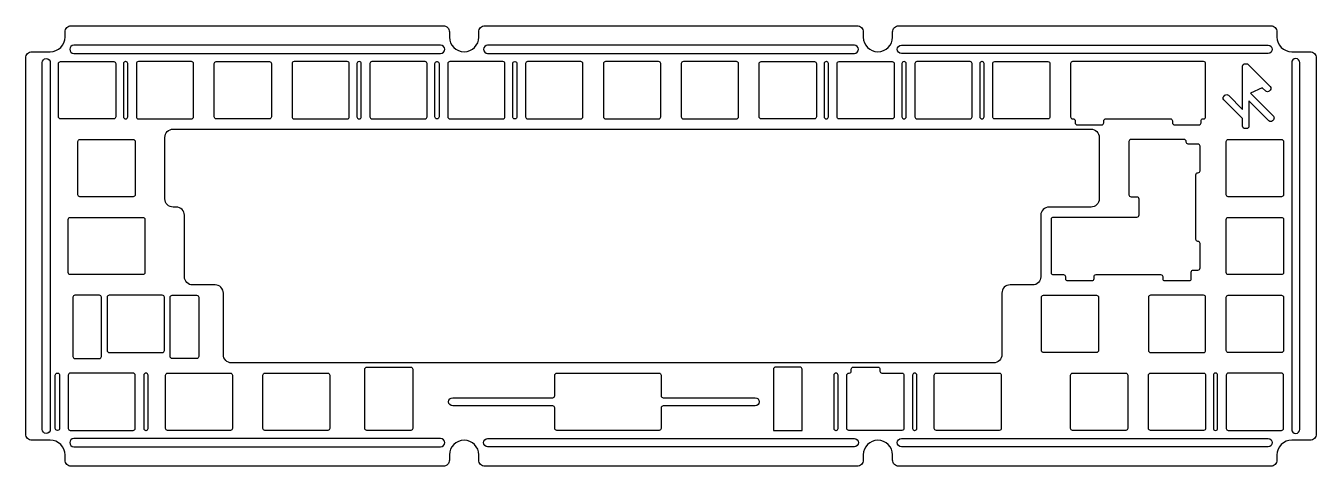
# Model space of a CAD drawing. Header units: millimetres. Extents: x -5 to 310, y -6 to 102.
import ezdxf

# ---------------------------------------------------------------- set-up
doc = ezdxf.new("R2010")
doc.units = ezdxf.units.MM
doc.layers.get('0').update_dxf_attribs({"linetype": 'CONTINUOUS'})

msp = doc.modelspace()

# ---------------------------------------------------------------- linework, layer by layer
for p, q in [((30.67, 76.29), (255.27, 76.29)), ((28.67, 59.24), (28.67, 74.29)), ((257.27, 74.29), (257.27, 59.24)), ((31.43, 57.24), (30.67, 57.24)), ((255.27, 57.24), (244.98, 57.24)), ((33.43, 40.19), (33.43, 55.24)), ((242.98, 55.24), (242.98, 40.19)), ((40.96, 38.19), (35.43, 38.19)), ((240.98, 38.19), (235.46, 38.19)), ((42.96, 21.14), (42.96, 36.19)), ((233.46, 36.19), (233.46, 21.14)), ((231.46, 19.14), (44.96, 19.14))]:
    msp.add_line(p, q)
for points in [[(0.62, 0.22), (-3.88, 0.22, -0.414214), (-5.38, 1.72), (-5.38, 93.72, -0.414214), (-3.88, 95.22), (0.62, 95.22, 0.414214), (4.22, 98.82), (4.22, 100.07, -0.414214), (5.72, 101.57), (96.77, 101.57, -0.414214), (98.27, 100.07), (98.27, 98.82, 1), (105.47, 98.82), (105.47, 100.07, -0.414214), (106.97, 101.57), (198.02, 101.57, -0.414214), (199.52, 100.07), (199.52, 98.82, 1), (206.72, 98.82), (206.72, 100.07, -0.414214), (208.22, 101.57), (299.27, 101.57, -0.414214), (300.77, 100.07), (300.77, 98.82, 0.414214), (304.37, 95.22), (308.87, 95.22, -0.414214), (310.37, 93.72), (310.37, 1.72, -0.414214), (308.87, 0.22), (304.37, 0.22, 0.414214), (300.77, -3.38), (300.77, -4.63, -0.414214), (299.27, -6.13), (208.22, -6.13, -0.414214), (206.72, -4.63), (206.72, -3.38, 1), (199.52, -3.38), (199.52, -4.63, -0.414214), (198.02, -6.13), (106.97, -6.13, -0.414214), (105.47, -4.63), (105.47, -3.38, 1), (98.27, -3.38), (98.27, -4.63, -0.414214), (96.77, -6.13), (5.72, -6.13, -0.414214), (4.22, -4.63), (4.22, -3.38, 0.414214)], [(96.12, 96.82), (6.37, 96.82, 1), (6.37, 94.82), (96.12, 94.82, 1)], [(107.62, 94.82), (197.37, 94.82, 1), (197.37, 96.82), (107.62, 96.82, 1)], [(208.87, 94.82, -1), (208.87, 96.82), (298.62, 96.82, -1), (298.62, 94.82)], [(-1.38, 92.57, -1), (0.62, 92.57), (0.62, 2.87, -1), (-1.38, 2.87)], [(3.12, 78.82, -0.414214), (2.62, 79.32), (2.62, 92.32, -0.414214), (3.12, 92.82), (16.12, 92.82, -0.414214), (16.62, 92.32), (16.62, 79.32, -0.414214), (16.12, 78.82)], [(19.01, 78.82), (19.06, 78.82, 0.414214), (19.56, 79.32), (19.56, 92.32, 0.414214), (19.06, 92.82), (19.01, 92.82, 0.414214), (18.51, 92.32), (18.51, 79.32, 0.414214)], [(35.67, 79.32), (35.67, 92.32, 0.414214), (35.17, 92.82), (22.17, 92.82, 0.414214), (21.67, 92.32), (21.67, 79.32, 0.414214), (22.17, 78.82), (35.17, 78.82, 0.414214)], [(54.72, 79.32, -0.414214), (54.22, 78.82), (41.22, 78.82, -0.414214), (40.72, 79.32), (40.72, 92.32, -0.414214), (41.22, 92.82), (54.22, 92.82, -0.414214), (54.72, 92.32)], [(60.27, 78.82), (73.27, 78.82, 0.414214), (73.77, 79.32), (73.77, 92.32, 0.414214), (73.27, 92.82), (60.27, 92.82, 0.414214), (59.77, 92.32), (59.77, 79.32, 0.414214)], [(75.66, 92.32), (75.66, 79.32, 0.414214), (76.16, 78.82), (76.21, 78.82, 0.414214), (76.71, 79.32), (76.71, 92.32, 0.414214), (76.21, 92.82), (76.16, 92.82, 0.414214)], [(79.32, 78.82), (92.32, 78.82, 0.414214), (92.82, 79.32), (92.82, 92.32, 0.414214), (92.32, 92.82), (79.32, 92.82, 0.414214), (78.82, 92.32), (78.82, 79.32, 0.414214)], [(95.26, 92.82, -0.414214), (95.76, 92.32), (95.76, 79.32, -0.414214), (95.26, 78.82), (95.21, 78.82, -0.414214), (94.71, 79.32), (94.71, 92.32, -0.414214), (95.21, 92.82)], [(97.87, 92.32), (97.87, 79.32, 0.414214), (98.37, 78.82), (111.37, 78.82, 0.414214), (111.87, 79.32), (111.87, 92.32, 0.414214), (111.37, 92.82), (98.37, 92.82, 0.414214)], [(114.81, 79.32, -0.414214), (114.31, 78.82), (114.26, 78.82, -0.414214), (113.76, 79.32), (113.76, 92.32, -0.414214), (114.26, 92.82), (114.31, 92.82, -0.414214), (114.81, 92.32)], [(130.92, 79.32), (130.92, 92.32, 0.414214), (130.42, 92.82), (117.42, 92.82, 0.414214), (116.92, 92.32), (116.92, 79.32, 0.414214), (117.42, 78.82), (130.42, 78.82, 0.414214)], [(149.97, 79.32), (149.97, 92.32, 0.414214), (149.47, 92.82), (136.47, 92.82, 0.414214), (135.97, 92.32), (135.97, 79.32, 0.414214), (136.47, 78.82), (149.47, 78.82, 0.414214)], [(155.52, 78.82), (168.52, 78.82, 0.414214), (169.02, 79.32), (169.02, 92.32, 0.414214), (168.52, 92.82), (155.52, 92.82, 0.414214), (155.02, 92.32), (155.02, 79.32, 0.414214)], [(174.57, 78.82, -0.414214), (174.07, 79.32), (174.07, 92.32, -0.414214), (174.57, 92.82), (187.57, 92.82, -0.414214), (188.07, 92.32), (188.07, 79.32, -0.414214), (187.57, 78.82)], [(191.01, 79.32), (191.01, 92.32, 0.414214), (190.51, 92.82), (190.46, 92.82, 0.414214), (189.96, 92.32), (189.96, 79.32, 0.414214), (190.46, 78.82), (190.51, 78.82, 0.414214)], [(206.62, 92.82, -0.414214), (207.12, 92.32), (207.12, 79.32, -0.414214), (206.62, 78.82), (193.62, 78.82, -0.414214), (193.12, 79.32), (193.12, 92.32, -0.414214), (193.62, 92.82)], [(209.56, 92.82), (209.51, 92.82, 0.414214), (209.01, 92.32), (209.01, 79.32, 0.414214), (209.51, 78.82), (209.56, 78.82, 0.414214), (210.06, 79.32), (210.06, 92.32, 0.414214)], [(212.67, 78.82), (225.67, 78.82, 0.414214), (226.17, 79.32), (226.17, 92.32, 0.414214), (225.67, 92.82), (212.67, 92.82, 0.414214), (212.17, 92.32), (212.17, 79.32, 0.414214)], [(229.11, 79.32), (229.11, 92.32, 0.414214), (228.61, 92.82), (228.56, 92.82, 0.414214), (228.06, 92.32), (228.06, 79.32, 0.414214), (228.56, 78.82), (228.61, 78.82, 0.414214)], [(231.22, 92.32, -0.414214), (231.72, 92.82), (244.72, 92.82, -0.414214), (245.22, 92.32), (245.22, 79.32, -0.414214), (244.72, 78.82), (231.72, 78.82, -0.414214), (231.22, 79.32)], [(282.19, 92.82), (282.19, 92.82), (275.19, 92.82), (275.19, 92.82), (258.39, 92.82), (258.39, 92.82), (251.39, 92.82), (251.39, 92.82), (250.77, 92.82, 0.414214), (250.27, 92.32), (250.27, 79.32, 0.414214), (250.77, 78.82), (250.89, 78.82, -0.414214), (251.39, 78.32), (251.39, 77.85, 0.414214), (251.89, 77.35), (257.89, 77.35, 0.414214), (258.39, 77.85), (258.39, 78.32, -0.414214), (258.89, 78.82), (274.69, 78.82, -0.414214), (275.19, 78.32), (275.19, 77.85, 0.414214), (275.69, 77.35), (281.69, 77.35, 0.414214), (282.19, 77.85), (282.19, 78.32, -0.414214), (282.69, 78.82), (282.82, 78.82, 0.414214), (283.32, 79.32), (283.32, 92.32, 0.414214), (282.82, 92.82)], [(288.04, 84.59, -0.414214), (288.89, 84.59), (292.36, 81.12), (292.36, 91.68, -0.414214), (292.96, 92.28), (293.32, 92.28, -0.198912), (293.74, 92.1), (299.13, 86.71, -0.414214), (299.13, 85.87), (298.87, 85.61, -0.414214), (298.02, 85.61), (297.19, 86.44), (294.28, 85.08), (299.91, 79.45, -0.414214), (299.91, 78.6), (299.64, 78.33, -0.414214), (298.79, 78.33), (293.9, 83.22), (293.9, 77.03, -0.414214), (293.3, 76.43), (292.96, 76.43, -0.414214), (292.36, 77.03), (292.36, 78.88), (287.77, 83.48, -0.414214), (287.77, 84.32)], [(304.37, 92.57), (304.37, 2.87, 1), (306.37, 2.87), (306.37, 92.57, 1)], [(7.88, 59.77, -0.414214), (7.38, 60.27), (7.38, 73.27, -0.414214), (7.88, 73.77), (20.88, 73.77, -0.414214), (21.38, 73.27), (21.38, 60.27, -0.414214), (20.88, 59.77)], [(248.51, 40.72, -0.414214), (249.01, 40.22), (249.01, 39.75, 0.414214), (249.51, 39.25), (255.51, 39.25, 0.414214), (256.01, 39.75), (256.01, 40.22, -0.414214), (256.51, 40.72), (272.31, 40.72, -0.414214), (272.81, 40.22), (272.81, 39.75, 0.414214), (273.31, 39.25), (279.31, 39.25, 0.414214), (279.81, 39.75), (279.81, 41.34, -0.414214), (280.31, 41.84), (281.44, 41.84, 0.414214), (281.94, 42.34), (281.94, 48.34, 0.414214), (281.44, 48.84, -0.414214), (280.94, 49.34), (280.94, 65.14, -0.414214), (281.44, 65.64, 0.414214), (281.94, 66.14), (281.94, 72.14, 0.414214), (281.44, 72.64), (279.06, 72.64, -0.414214), (278.56, 73.14), (278.56, 73.27, 0.414214), (278.06, 73.77), (265.06, 73.77, 0.414214), (264.56, 73.27), (264.56, 60.27, 0.414214), (265.06, 59.77), (266.44, 59.77, -0.414214), (266.94, 59.27), (266.94, 55.22, -0.414214), (266.44, 54.72), (246.01, 54.72, 0.414214), (245.51, 54.22), (245.51, 41.22, 0.414214), (246.01, 40.72)], [(301.87, 73.77, -0.414214), (302.37, 73.27), (302.37, 60.27, -0.414214), (301.87, 59.77), (288.87, 59.77, -0.414214), (288.37, 60.27), (288.37, 73.27, -0.414214), (288.87, 73.77)], [(5.5, 40.72, -0.414214), (5, 41.22), (5, 54.22, -0.414214), (5.5, 54.72), (23.26, 54.72, -0.414214), (23.76, 54.22), (23.76, 41.22, -0.414214), (23.26, 40.72)], [(302.37, 41.22, -0.414214), (301.87, 40.72), (288.87, 40.72, -0.414214), (288.37, 41.22), (288.37, 54.22, -0.414214), (288.87, 54.72), (301.87, 54.72, -0.414214), (302.37, 54.22)], [(6.13, 35.17), (6.13, 20.7, 0.414214), (6.63, 20.2), (12.62, 20.2, 0.414214), (13.12, 20.7), (13.12, 35.17, 0.414214), (12.62, 35.67), (6.63, 35.67, 0.414214)], [(28.02, 35.67), (15.03, 35.67, 0.414214), (14.53, 35.17), (14.53, 22.17, 0.414214), (15.03, 21.67), (28.02, 21.67, 0.414214), (28.52, 22.17), (28.52, 35.17, 0.414214)], [(36.92, 20.7, -0.414214), (36.42, 20.2), (30.43, 20.2, -0.414214), (29.93, 20.7), (29.93, 35.17, -0.414214), (30.43, 35.67), (36.42, 35.67, -0.414214), (36.92, 35.17)], [(256.62, 35.67, -0.414214), (257.12, 35.17), (257.12, 22.17, -0.414214), (256.62, 21.67), (243.63, 21.67, -0.414214), (243.13, 22.17), (243.13, 35.17, -0.414214), (243.63, 35.67)], [(283.32, 22.17), (283.32, 35.17, 0.414214), (282.82, 35.67), (269.82, 35.67, 0.414214), (269.32, 35.17), (269.32, 22.17, 0.414214), (269.82, 21.67), (282.82, 21.67, 0.414214)], [(302.37, 22.17, -0.414214), (301.87, 21.67), (288.87, 21.67, -0.414214), (288.37, 22.17), (288.37, 35.17, -0.414214), (288.87, 35.67), (301.87, 35.67, -0.414214), (302.37, 35.17)], [(2.34, 2.62, -0.414214), (1.84, 3.12), (1.84, 16.12, -0.414214), (2.34, 16.62), (2.39, 16.62, -0.414214), (2.89, 16.12), (2.89, 3.12, -0.414214), (2.39, 2.62)], [(20.88, 16.62), (5.5, 16.62, 0.414214), (5, 16.12), (5, 3.12, 0.414214), (5.5, 2.62), (20.88, 2.62, 0.414214), (21.38, 3.12), (21.38, 16.12, 0.414214)], [(24.54, 3.12), (24.54, 16.12, 0.414214), (24.04, 16.62), (23.99, 16.62, 0.414214), (23.49, 16.12), (23.49, 3.12, 0.414214), (23.99, 2.62), (24.04, 2.62, 0.414214)], [(28.81, 16.12, -0.414214), (29.31, 16.62), (44.69, 16.62, -0.414214), (45.19, 16.12), (45.19, 3.12, -0.414214), (44.69, 2.62), (29.31, 2.62, -0.414214), (28.81, 3.12)], [(52.63, 16.12, -0.414214), (53.13, 16.62), (68.51, 16.62, -0.414214), (69.01, 16.12), (69.01, 3.12, -0.414214), (68.51, 2.62), (53.13, 2.62, -0.414214), (52.63, 3.12)], [(78.06, 2.62, -0.414214), (77.56, 3.12), (77.56, 17.59, -0.414214), (78.06, 18.09), (88.8, 18.09, -0.414214), (89.3, 17.59), (89.3, 3.12, -0.414214), (88.8, 2.62)], [(173.08, 10.62, -1), (173.08, 8.62), (150.58, 8.62, 0.414214), (150.08, 8.12), (150.08, 3.12, -0.414214), (149.58, 2.62), (124.56, 2.62, -0.414214), (124.06, 3.12), (124.06, 8.12, 0.414214), (123.56, 8.62), (99.08, 8.62, -1), (99.08, 10.62), (123.56, 10.62, 0.414214), (124.06, 11.12), (124.06, 16.12, -0.414214), (124.56, 16.62), (149.58, 16.62, -0.414214), (150.08, 16.12), (150.08, 11.12, 0.414214), (150.58, 10.62)], [(177.56, 2.62), (184.56, 2.62), (184.56, 17.59, 0.414214), (184.06, 18.09), (178.06, 18.09, 0.414214), (177.56, 17.59)], [(193.39, 3.12), (193.39, 16.12, 0.414214), (192.89, 16.62), (192.84, 16.62, 0.414214), (192.34, 16.12), (192.34, 3.12, 0.414214), (192.84, 2.62), (192.89, 2.62, 0.414214)], [(196.62, 17.59, -0.414214), (197.12, 18.09), (203.12, 18.09, -0.414214), (203.62, 17.59), (203.62, 17.12, 0.414214), (204.12, 16.62), (209, 16.62, -0.414214), (209.5, 16.12), (209.5, 3.12, -0.414214), (209, 2.62), (196, 2.62, -0.414214), (195.5, 3.12), (195.5, 16.12, -0.414214), (196, 16.62), (196.12, 16.62, 0.414214), (196.62, 17.12)], [(212.16, 16.62), (212.11, 16.62, 0.414214), (211.61, 16.12), (211.61, 3.12, 0.414214), (212.11, 2.62), (212.16, 2.62, 0.414214), (212.66, 3.12), (212.66, 16.12, 0.414214)], [(233.31, 3.12, -0.414214), (232.81, 2.62), (217.43, 2.62, -0.414214), (216.93, 3.12), (216.93, 16.12, -0.414214), (217.43, 16.62), (232.81, 16.62, -0.414214), (233.31, 16.12)], [(264.27, 3.12, -0.414214), (263.77, 2.62), (250.77, 2.62, -0.414214), (250.27, 3.12), (250.27, 16.12, -0.414214), (250.77, 16.62), (263.77, 16.62, -0.414214), (264.27, 16.12)], [(283.32, 3.12, -0.414214), (282.82, 2.62), (269.82, 2.62, -0.414214), (269.32, 3.12), (269.32, 16.12, -0.414214), (269.82, 16.62), (282.82, 16.62, -0.414214), (283.32, 16.12)], [(285.21, 16.12), (285.21, 3.12, 0.414214), (285.71, 2.62), (285.76, 2.62, 0.414214), (286.26, 3.12), (286.26, 16.12, 0.414214), (285.76, 16.62), (285.71, 16.62, 0.414214)], [(301.87, 16.62), (288.87, 16.62, 0.414214), (288.37, 16.12), (288.37, 3.12, 0.414214), (288.87, 2.62), (301.87, 2.62, 0.414214), (302.37, 3.12), (302.37, 16.12, 0.414214)], [(6.37, -1.38), (96.12, -1.38, 1), (96.12, 0.62), (6.37, 0.62, 1)], [(197.37, 0.62, -1), (197.37, -1.38), (107.62, -1.38, -1), (107.62, 0.62)], [(298.62, 0.62, -1), (298.62, -1.38), (208.87, -1.38, -1), (208.87, 0.62)]]:
    msp.add_lwpolyline(points, format="xyb", close=True)
for points in [[(29.25, 75.71), (29.63, 76.08), (30.14, 76.29), (30.67, 76.29)], [(255.27, 76.29), (255.8, 76.29), (256.31, 76.08), (256.68, 75.71)], [(28.67, 74.29), (28.67, 74.82), (28.88, 75.33), (29.25, 75.71)], [(256.68, 75.71), (257.06, 75.33), (257.27, 74.82), (257.27, 74.29)], [(29.25, 57.83), (28.88, 58.2), (28.67, 58.71), (28.67, 59.24)], [(30.67, 57.24), (30.14, 57.24), (29.63, 57.45), (29.25, 57.83)], [(32.85, 56.66), (32.47, 57.03), (31.96, 57.24), (31.43, 57.24)], [(244.98, 57.24), (244.45, 57.24), (243.94, 57.03), (243.57, 56.66)], [(256.68, 57.83), (256.31, 57.45), (255.8, 57.24), (255.27, 57.24)], [(257.27, 59.24), (257.27, 58.71), (257.06, 58.2), (256.68, 57.83)], [(33.43, 55.24), (33.43, 55.77), (33.22, 56.28), (32.85, 56.66)], [(243.57, 56.66), (243.19, 56.28), (242.98, 55.77), (242.98, 55.24)], [(34.02, 38.78), (33.64, 39.15), (33.43, 39.66), (33.43, 40.19)], [(35.43, 38.19), (34.9, 38.19), (34.39, 38.4), (34.02, 38.78)], [(42.37, 37.61), (42, 37.98), (41.49, 38.19), (40.96, 38.19)], [(235.46, 38.19), (234.93, 38.19), (234.42, 37.98), (234.04, 37.61)], [(242.4, 38.78), (242.02, 38.4), (241.51, 38.19), (240.98, 38.19)], [(242.98, 40.19), (242.98, 39.66), (242.77, 39.15), (242.4, 38.78)], [(42.96, 36.19), (42.96, 36.72), (42.75, 37.23), (42.37, 37.61)], [(234.04, 37.61), (233.67, 37.23), (233.46, 36.72), (233.46, 36.19)], [(43.54, 19.73), (43.17, 20.1), (42.96, 20.61), (42.96, 21.14)], [(44.96, 19.14), (44.43, 19.14), (43.92, 19.35), (43.54, 19.73)], [(232.87, 19.73), (232.5, 19.35), (231.99, 19.14), (231.46, 19.14)], [(233.46, 21.14), (233.46, 20.61), (233.25, 20.1), (232.87, 19.73)]]:
    msp.add_open_spline(points, degree=3)

doc.saveas('drawing.dxf')
